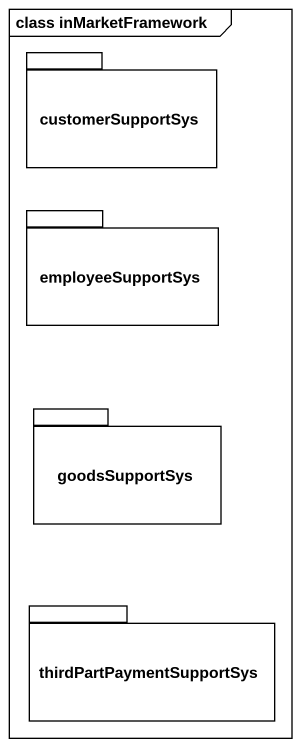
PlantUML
@startuml
mainframe class inMarketFramework
package customerSupportSys {
}
package employeeSupportSys {
}
package goodsSupportSys {
}
package thirdPartPaymentSupportSys {
}
@enduml
